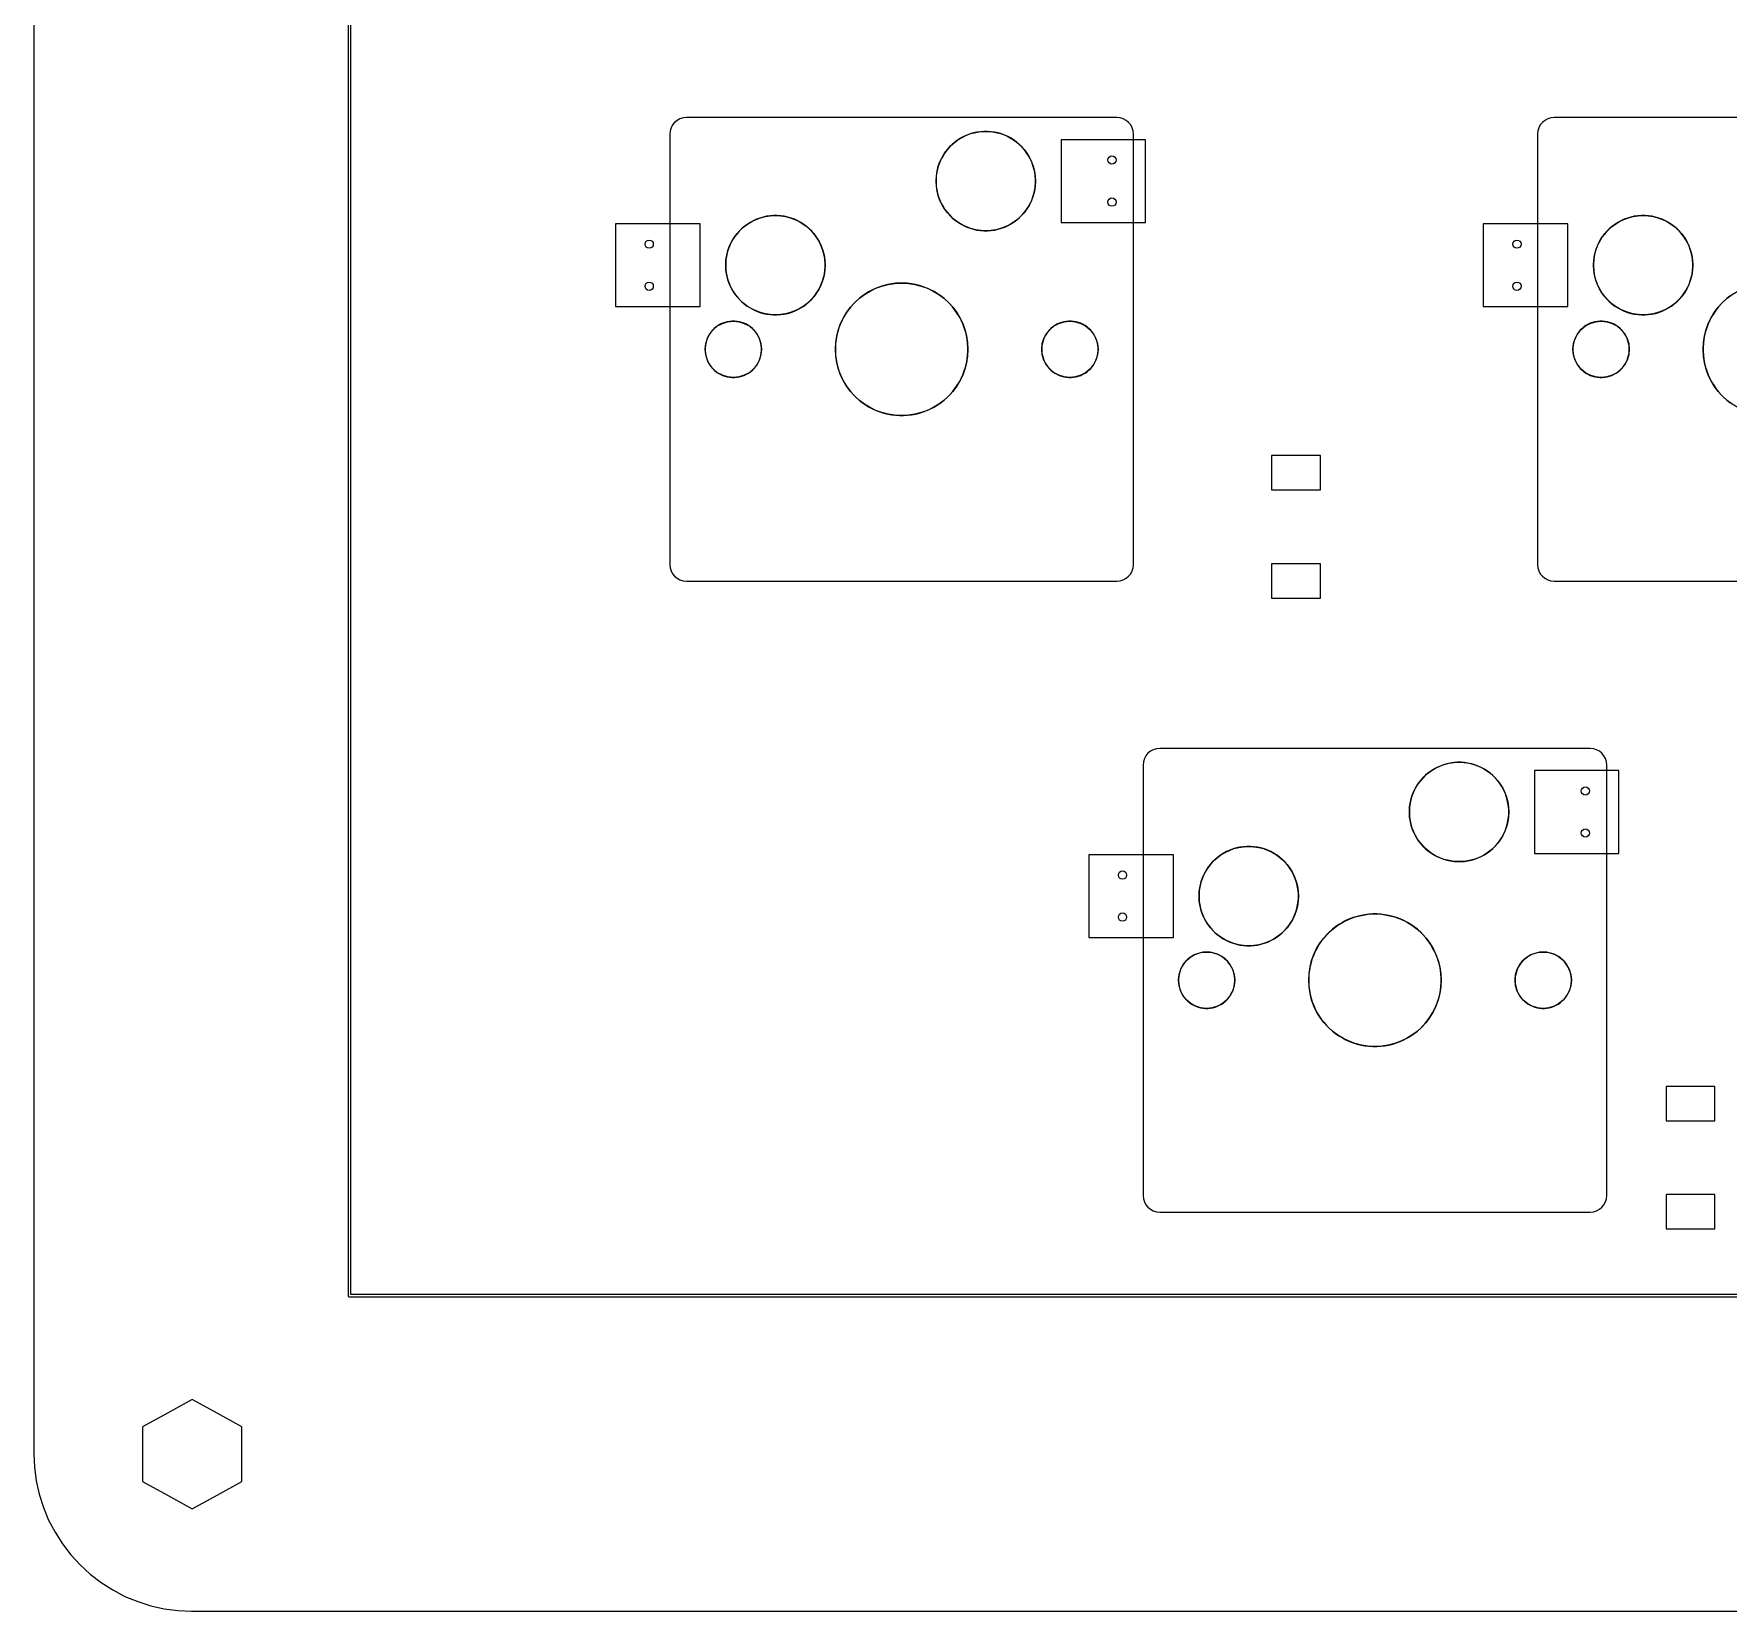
# Model space of a CAD drawing. Header units: millimetres. Extents: x 0 to 248, y 76 to 171.
# Drawn here: x 0 to 51.1, y 76.2 to 123.8 of the extents above; entities that cross this region are included whole.
import ezdxf

# ---------------------------------------------------------------- set-up
doc = ezdxf.new("R2010")
doc.units = ezdxf.units.MM

msp = doc.modelspace()

# ---------------------------------------------------------------- linework, layer by layer
at = {"layer": '16_copper'}
for points in [[(33.559, 120.63), (31.009, 120.63), (31.009, 118.13), (33.559, 118.13)], [(20.109, 118.09), (17.559, 118.09), (17.559, 115.59), (20.109, 115.59)], [(46.303, 118.09), (43.753, 118.09), (43.753, 115.59), (46.303, 115.59)], [(38.837, 111.096), (37.363, 111.096), (37.363, 110.059), (38.837, 110.059)], [(38.837, 107.826), (37.363, 107.826), (37.363, 106.789), (38.837, 106.789)], [(47.846, 101.58), (45.296, 101.58), (45.296, 99.08), (47.846, 99.08)], [(34.396, 99.04), (31.846, 99.04), (31.846, 96.54), (34.396, 96.54)], [(50.743, 92.046), (49.269, 92.046), (49.269, 91.009), (50.743, 91.009)], [(50.743, 88.776), (49.269, 88.776), (49.269, 87.739), (50.743, 87.739)]]:
    msp.add_lwpolyline(points, close=True, dxfattribs=at)
at = {"layer": '1_copper'}
msp.add_lwpolyline([(9.487, 161.925), (9.487, 85.725), (9.487, 85.724), (9.487, 85.723), (9.489, 85.717), (9.49, 85.71), (9.491, 85.709), (9.491, 85.708), (9.495, 85.703), (9.499, 85.697), (9.5, 85.697), (9.5, 85.696), (9.506, 85.693), (9.512, 85.689), (9.513, 85.689), (9.514, 85.689), (9.525, 85.687), (238.125, 85.687)], dxfattribs=at)
msp.add_lwpolyline([(9.563, 85.763), (9.563, 161.887), (238.087, 161.887), (238.087, 85.763)], close=True, dxfattribs=at)
at = {"layer": 'drills_NPTH'}
for centre, radius in [((28.734, 119.38), 1.5), ((22.384, 116.84), 1.5), ((48.578, 116.84), 1.5), ((26.194, 114.3), 2), ((52.388, 114.3), 2), ((21.114, 114.3), 0.85), ((31.274, 114.3), 0.85), ((47.308, 114.3), 0.85), ((43.021, 100.33), 1.5), ((36.671, 97.79), 1.5), ((40.481, 95.25), 2), ((35.401, 95.25), 0.85), ((45.561, 95.25), 0.85)]:
    msp.add_circle(centre, radius, dxfattribs=at)
at = {"layer": 'drills_PTH'}
for centre in [(32.544, 120.015), (32.544, 118.745), (18.574, 117.475), (44.768, 117.475), (18.574, 116.205), (44.768, 116.205), (46.831, 100.965), (46.831, 99.695), (32.861, 98.425), (32.861, 97.155)]:
    msp.add_circle(centre, 0.125, dxfattribs=at)
at = {"layer": 'holes'}
for points in [[(19.194, 107.804), (19.204, 107.702), (19.234, 107.608), (19.28, 107.523), (19.342, 107.448), (19.416, 107.386), (19.502, 107.34), (19.596, 107.31), (19.697, 107.3), (32.69, 107.3), (32.792, 107.31), (32.886, 107.34), (32.971, 107.386), (33.046, 107.448), (33.108, 107.523), (33.154, 107.608), (33.184, 107.702), (33.194, 107.804), (33.194, 120.797), (33.184, 120.898), (33.154, 120.992), (33.108, 121.078), (33.046, 121.152), (32.971, 121.214), (32.886, 121.26), (32.792, 121.29), (32.69, 121.3), (19.697, 121.3), (19.596, 121.29), (19.502, 121.26), (19.416, 121.214), (19.342, 121.152), (19.28, 121.078), (19.234, 120.992), (19.204, 120.898), (19.194, 120.797), (19.194, 107.804)], [(27.234, 119.326), (27.241, 119.22), (27.257, 119.114), (27.279, 119.009), (27.31, 118.906), (27.347, 118.806), (27.392, 118.708), (27.443, 118.614), (27.501, 118.524), (27.565, 118.438), (27.635, 118.357), (27.711, 118.281), (27.792, 118.211), (27.878, 118.147), (27.968, 118.089), (28.062, 118.038), (28.159, 117.993), (28.26, 117.956), (28.363, 117.926), (28.467, 117.903), (28.573, 117.888), (28.68, 117.88), (28.787, 117.88), (28.894, 117.888), (29, 117.903), (29.105, 117.926), (29.208, 117.956), (29.308, 117.993), (29.406, 118.038), (29.5, 118.089), (29.59, 118.147), (29.676, 118.211), (29.757, 118.281), (29.832, 118.357), (29.902, 118.438), (29.967, 118.524), (30.025, 118.614), (30.076, 118.708), (30.12, 118.806), (30.158, 118.906), (30.188, 119.009), (30.211, 119.114), (30.226, 119.22), (30.234, 119.326), (30.234, 119.434), (30.226, 119.54), (30.211, 119.647), (30.188, 119.751), (30.158, 119.854), (30.12, 119.954), (30.076, 120.052), (30.025, 120.146), (29.967, 120.236), (29.902, 120.322), (29.832, 120.403), (29.757, 120.479), (29.676, 120.549), (29.59, 120.613), (29.5, 120.671), (29.406, 120.722), (29.308, 120.767), (29.208, 120.804), (29.105, 120.834), (29, 120.857), (28.894, 120.872), (28.787, 120.88), (28.68, 120.88), (28.573, 120.872), (28.467, 120.857), (28.363, 120.834), (28.26, 120.804), (28.159, 120.767), (28.062, 120.722), (27.968, 120.671), (27.878, 120.613), (27.792, 120.549), (27.711, 120.479), (27.635, 120.403), (27.565, 120.322), (27.501, 120.236), (27.443, 120.146), (27.392, 120.052), (27.347, 119.954), (27.31, 119.854), (27.279, 119.751), (27.257, 119.647), (27.241, 119.54), (27.234, 119.434), (27.234, 119.326)], [(20.884, 116.786), (20.891, 116.68), (20.907, 116.574), (20.929, 116.469), (20.96, 116.366), (20.997, 116.266), (21.042, 116.168), (21.093, 116.074), (21.151, 115.984), (21.215, 115.898), (21.285, 115.817), (21.361, 115.741), (21.442, 115.671), (21.528, 115.607), (21.618, 115.549), (21.712, 115.498), (21.809, 115.453), (21.91, 115.416), (22.013, 115.386), (22.117, 115.363), (22.223, 115.348), (22.33, 115.34), (22.437, 115.34), (22.544, 115.348), (22.65, 115.363), (22.755, 115.386), (22.858, 115.416), (22.958, 115.453), (23.056, 115.498), (23.15, 115.549), (23.24, 115.607), (23.326, 115.671), (23.407, 115.741), (23.482, 115.817), (23.552, 115.898), (23.617, 115.984), (23.675, 116.074), (23.726, 116.168), (23.77, 116.266), (23.808, 116.366), (23.838, 116.469), (23.861, 116.574), (23.876, 116.68), (23.884, 116.786), (23.884, 116.894), (23.876, 117), (23.861, 117.107), (23.838, 117.211), (23.808, 117.314), (23.77, 117.414), (23.726, 117.512), (23.675, 117.606), (23.617, 117.696), (23.552, 117.782), (23.482, 117.863), (23.407, 117.939), (23.326, 118.009), (23.24, 118.073), (23.15, 118.131), (23.056, 118.182), (22.958, 118.227), (22.858, 118.264), (22.755, 118.294), (22.65, 118.317), (22.544, 118.332), (22.437, 118.34), (22.33, 118.34), (22.223, 118.332), (22.117, 118.317), (22.013, 118.294), (21.91, 118.264), (21.809, 118.227), (21.712, 118.182), (21.618, 118.131), (21.528, 118.073), (21.442, 118.009), (21.361, 117.939), (21.285, 117.863), (21.215, 117.782), (21.151, 117.696), (21.093, 117.606), (21.042, 117.512), (20.997, 117.414), (20.96, 117.314), (20.929, 117.211), (20.907, 117.107), (20.891, 117), (20.884, 116.894), (20.884, 116.786)], [(47.078, 116.786), (47.085, 116.68), (47.1, 116.574), (47.123, 116.469), (47.153, 116.366), (47.191, 116.266), (47.235, 116.168), (47.287, 116.074), (47.345, 115.984), (47.409, 115.898), (47.479, 115.817), (47.555, 115.741), (47.636, 115.671), (47.721, 115.607), (47.812, 115.549), (47.906, 115.498), (48.003, 115.453), (48.104, 115.416), (48.206, 115.386), (48.311, 115.363), (48.417, 115.348), (48.524, 115.34), (48.631, 115.34), (48.738, 115.348), (48.844, 115.363), (48.949, 115.386), (49.052, 115.416), (49.152, 115.453), (49.249, 115.498), (49.343, 115.549), (49.434, 115.607), (49.519, 115.671), (49.6, 115.741), (49.676, 115.817), (49.746, 115.898), (49.81, 115.984), (49.868, 116.074), (49.92, 116.168), (49.964, 116.266), (50.002, 116.366), (50.032, 116.469), (50.055, 116.574), (50.07, 116.68), (50.078, 116.786), (50.078, 116.894), (50.07, 117), (50.055, 117.107), (50.032, 117.211), (50.002, 117.314), (49.964, 117.414), (49.92, 117.512), (49.868, 117.606), (49.81, 117.696), (49.746, 117.782), (49.676, 117.863), (49.6, 117.939), (49.519, 118.009), (49.434, 118.073), (49.343, 118.131), (49.249, 118.182), (49.152, 118.227), (49.052, 118.264), (48.949, 118.294), (48.844, 118.317), (48.738, 118.332), (48.631, 118.34), (48.524, 118.34), (48.417, 118.332), (48.311, 118.317), (48.206, 118.294), (48.104, 118.264), (48.003, 118.227), (47.906, 118.182), (47.812, 118.131), (47.721, 118.073), (47.636, 118.009), (47.555, 117.939), (47.479, 117.863), (47.409, 117.782), (47.345, 117.696), (47.287, 117.606), (47.235, 117.512), (47.191, 117.414), (47.153, 117.314), (47.123, 117.211), (47.1, 117.107), (47.085, 117), (47.078, 116.894), (47.078, 116.786)], [(24.194, 114.24), (24.201, 114.119), (24.216, 113.999), (24.237, 113.88), (24.266, 113.763), (24.302, 113.647), (24.345, 113.534), (24.395, 113.424), (24.451, 113.317), (24.513, 113.214), (24.582, 113.114), (24.657, 113.019), (24.737, 112.929), (24.822, 112.843), (24.913, 112.763), (25.008, 112.688), (25.107, 112.62), (25.211, 112.557), (25.318, 112.501), (25.428, 112.451), (25.541, 112.409), (25.656, 112.373), (25.774, 112.344), (25.893, 112.322), (26.013, 112.307), (26.133, 112.3), (26.254, 112.3), (26.375, 112.307), (26.495, 112.322), (26.614, 112.344), (26.731, 112.373), (26.846, 112.409), (26.959, 112.451), (27.07, 112.501), (27.177, 112.557), (27.28, 112.62), (27.38, 112.688), (27.475, 112.763), (27.565, 112.843), (27.651, 112.929), (27.731, 113.019), (27.805, 113.114), (27.874, 113.214), (27.937, 113.317), (27.993, 113.424), (28.042, 113.534), (28.085, 113.647), (28.121, 113.763), (28.15, 113.88), (28.172, 113.999), (28.186, 114.119), (28.194, 114.24), (28.194, 114.36), (28.186, 114.481), (28.172, 114.601), (28.15, 114.72), (28.121, 114.837), (28.085, 114.953), (28.042, 115.066), (27.993, 115.176), (27.937, 115.283), (27.874, 115.386), (27.805, 115.486), (27.731, 115.581), (27.651, 115.671), (27.565, 115.757), (27.475, 115.837), (27.38, 115.912), (27.28, 115.98), (27.177, 116.043), (27.07, 116.099), (26.959, 116.149), (26.846, 116.191), (26.731, 116.227), (26.614, 116.256), (26.495, 116.278), (26.375, 116.293), (26.254, 116.3), (26.133, 116.3), (26.013, 116.293), (25.893, 116.278), (25.774, 116.256), (25.656, 116.227), (25.541, 116.191), (25.428, 116.149), (25.318, 116.099), (25.211, 116.043), (25.107, 115.98), (25.008, 115.912), (24.913, 115.837), (24.822, 115.757), (24.737, 115.671), (24.657, 115.581), (24.582, 115.486), (24.513, 115.386), (24.451, 115.283), (24.395, 115.176), (24.345, 115.066), (24.302, 114.953), (24.266, 114.837), (24.237, 114.72), (24.216, 114.601), (24.201, 114.481), (24.194, 114.36), (24.194, 114.24)], [(20.264, 114.263), (20.27, 114.189), (20.283, 114.116), (20.302, 114.044), (20.328, 113.974), (20.359, 113.907), (20.396, 113.843), (20.439, 113.782), (20.486, 113.725), (20.539, 113.673), (20.596, 113.625), (20.657, 113.582), (20.721, 113.545), (20.788, 113.514), (20.858, 113.489), (20.93, 113.469), (21.003, 113.456), (21.077, 113.45), (21.151, 113.45), (21.225, 113.456), (21.298, 113.469), (21.37, 113.489), (21.439, 113.514), (21.507, 113.545), (21.571, 113.582), (21.632, 113.625), (21.689, 113.673), (21.741, 113.725), (21.789, 113.782), (21.831, 113.843), (21.868, 113.907), (21.9, 113.974), (21.925, 114.044), (21.944, 114.116), (21.957, 114.189), (21.964, 114.263), (21.964, 114.337), (21.957, 114.411), (21.944, 114.484), (21.925, 114.556), (21.9, 114.626), (21.868, 114.693), (21.831, 114.757), (21.789, 114.818), (21.741, 114.875), (21.689, 114.927), (21.632, 114.975), (21.571, 115.018), (21.507, 115.055), (21.439, 115.086), (21.37, 115.111), (21.298, 115.131), (21.225, 115.144), (21.151, 115.15), (21.077, 115.15), (21.003, 115.144), (20.93, 115.131), (20.858, 115.111), (20.788, 115.086), (20.721, 115.055), (20.657, 115.018), (20.596, 114.975), (20.539, 114.927), (20.486, 114.875), (20.439, 114.818), (20.396, 114.757), (20.359, 114.693), (20.328, 114.626), (20.302, 114.556), (20.283, 114.484), (20.27, 114.411), (20.264, 114.337), (20.264, 114.263)], [(30.424, 114.263), (30.43, 114.189), (30.443, 114.116), (30.462, 114.044), (30.488, 113.974), (30.519, 113.907), (30.556, 113.843), (30.599, 113.782), (30.646, 113.725), (30.699, 113.673), (30.756, 113.625), (30.817, 113.582), (30.881, 113.545), (30.948, 113.514), (31.018, 113.489), (31.09, 113.469), (31.163, 113.456), (31.237, 113.45), (31.311, 113.45), (31.385, 113.456), (31.458, 113.469), (31.53, 113.489), (31.599, 113.514), (31.667, 113.545), (31.731, 113.582), (31.792, 113.625), (31.849, 113.673), (31.901, 113.725), (31.949, 113.782), (31.991, 113.843), (32.028, 113.907), (32.06, 113.974), (32.085, 114.044), (32.104, 114.116), (32.117, 114.189), (32.124, 114.263), (32.124, 114.337), (32.117, 114.411), (32.104, 114.484), (32.085, 114.556), (32.06, 114.626), (32.028, 114.693), (31.991, 114.757), (31.949, 114.818), (31.901, 114.875), (31.849, 114.927), (31.792, 114.975), (31.731, 115.018), (31.667, 115.055), (31.599, 115.086), (31.53, 115.111), (31.458, 115.131), (31.385, 115.144), (31.311, 115.15), (31.237, 115.15), (31.163, 115.144), (31.09, 115.131), (31.018, 115.111), (30.948, 115.086), (30.881, 115.055), (30.817, 115.018), (30.756, 114.975), (30.699, 114.927), (30.646, 114.875), (30.599, 114.818), (30.556, 114.757), (30.519, 114.693), (30.488, 114.626), (30.462, 114.556), (30.443, 114.484), (30.43, 114.411), (30.424, 114.337), (30.424, 114.263)], [(46.458, 114.263), (46.464, 114.189), (46.477, 114.116), (46.496, 114.044), (46.521, 113.974), (46.553, 113.907), (46.59, 113.843), (46.633, 113.782), (46.68, 113.725), (46.733, 113.673), (46.79, 113.625), (46.85, 113.582), (46.915, 113.545), (46.982, 113.514), (47.052, 113.489), (47.123, 113.469), (47.196, 113.456), (47.27, 113.45), (47.345, 113.45), (47.419, 113.456), (47.492, 113.469), (47.563, 113.489), (47.633, 113.514), (47.7, 113.545), (47.765, 113.582), (47.825, 113.625), (47.882, 113.673), (47.935, 113.725), (47.982, 113.782), (48.025, 113.843), (48.062, 113.907), (48.094, 113.974), (48.119, 114.044), (48.138, 114.116), (48.151, 114.189), (48.157, 114.263), (48.157, 114.337), (48.151, 114.411), (48.138, 114.484), (48.119, 114.556), (48.094, 114.626), (48.062, 114.693), (48.025, 114.757), (47.982, 114.818), (47.935, 114.875), (47.882, 114.927), (47.825, 114.975), (47.765, 115.018), (47.7, 115.055), (47.633, 115.086), (47.563, 115.111), (47.492, 115.131), (47.419, 115.144), (47.345, 115.15), (47.27, 115.15), (47.196, 115.144), (47.123, 115.131), (47.052, 115.111), (46.982, 115.086), (46.915, 115.055), (46.85, 115.018), (46.79, 114.975), (46.733, 114.927), (46.68, 114.875), (46.633, 114.818), (46.59, 114.757), (46.553, 114.693), (46.521, 114.626), (46.496, 114.556), (46.477, 114.484), (46.464, 114.411), (46.458, 114.337), (46.458, 114.263)], [(33.481, 88.754), (33.492, 88.652), (33.521, 88.558), (33.568, 88.473), (33.629, 88.398), (33.704, 88.336), (33.789, 88.29), (33.884, 88.26), (33.985, 88.25), (46.978, 88.25), (47.079, 88.26), (47.173, 88.29), (47.259, 88.336), (47.333, 88.398), (47.395, 88.473), (47.442, 88.558), (47.471, 88.652), (47.481, 88.754), (47.481, 101.747), (47.471, 101.848), (47.442, 101.942), (47.395, 102.028), (47.333, 102.102), (47.259, 102.164), (47.173, 102.21), (47.079, 102.24), (46.978, 102.25), (33.985, 102.25), (33.884, 102.24), (33.789, 102.21), (33.704, 102.164), (33.629, 102.102), (33.568, 102.028), (33.521, 101.942), (33.492, 101.848), (33.481, 101.747), (33.481, 88.754)], [(41.521, 100.276), (41.529, 100.17), (41.544, 100.064), (41.567, 99.959), (41.597, 99.856), (41.635, 99.756), (41.679, 99.658), (41.73, 99.564), (41.788, 99.474), (41.853, 99.388), (41.923, 99.307), (41.998, 99.231), (42.079, 99.161), (42.165, 99.097), (42.255, 99.039), (42.349, 98.988), (42.447, 98.943), (42.547, 98.906), (42.65, 98.876), (42.755, 98.853), (42.861, 98.838), (42.968, 98.83), (43.075, 98.83), (43.182, 98.838), (43.288, 98.853), (43.392, 98.876), (43.495, 98.906), (43.596, 98.943), (43.693, 98.988), (43.787, 99.039), (43.877, 99.097), (43.963, 99.161), (44.044, 99.231), (44.12, 99.307), (44.19, 99.388), (44.254, 99.474), (44.312, 99.564), (44.363, 99.658), (44.408, 99.756), (44.445, 99.856), (44.476, 99.959), (44.498, 100.064), (44.514, 100.17), (44.521, 100.276), (44.521, 100.384), (44.514, 100.49), (44.498, 100.597), (44.476, 100.701), (44.445, 100.804), (44.408, 100.904), (44.363, 101.002), (44.312, 101.096), (44.254, 101.186), (44.19, 101.272), (44.12, 101.353), (44.044, 101.429), (43.963, 101.499), (43.877, 101.563), (43.787, 101.621), (43.693, 101.672), (43.596, 101.717), (43.495, 101.754), (43.392, 101.784), (43.288, 101.807), (43.182, 101.822), (43.075, 101.83), (42.968, 101.83), (42.861, 101.822), (42.755, 101.807), (42.65, 101.784), (42.547, 101.754), (42.447, 101.717), (42.349, 101.672), (42.255, 101.621), (42.165, 101.563), (42.079, 101.499), (41.998, 101.429), (41.923, 101.353), (41.853, 101.272), (41.788, 101.186), (41.73, 101.096), (41.679, 101.002), (41.635, 100.904), (41.597, 100.804), (41.567, 100.701), (41.544, 100.597), (41.529, 100.49), (41.521, 100.384), (41.521, 100.276)], [(35.171, 97.736), (35.179, 97.63), (35.194, 97.523), (35.217, 97.419), (35.247, 97.316), (35.285, 97.216), (35.329, 97.118), (35.38, 97.024), (35.438, 96.934), (35.503, 96.848), (35.573, 96.767), (35.648, 96.691), (35.729, 96.621), (35.815, 96.557), (35.905, 96.499), (35.999, 96.448), (36.097, 96.403), (36.197, 96.366), (36.3, 96.336), (36.405, 96.313), (36.511, 96.298), (36.618, 96.29), (36.725, 96.29), (36.832, 96.298), (36.938, 96.313), (37.042, 96.336), (37.145, 96.366), (37.246, 96.403), (37.343, 96.448), (37.437, 96.499), (37.527, 96.557), (37.613, 96.621), (37.694, 96.691), (37.77, 96.767), (37.84, 96.848), (37.904, 96.934), (37.962, 97.024), (38.013, 97.118), (38.058, 97.216), (38.095, 97.316), (38.126, 97.419), (38.148, 97.523), (38.164, 97.63), (38.171, 97.736), (38.171, 97.844), (38.164, 97.95), (38.148, 98.056), (38.126, 98.161), (38.095, 98.264), (38.058, 98.364), (38.013, 98.462), (37.962, 98.556), (37.904, 98.646), (37.84, 98.732), (37.77, 98.813), (37.694, 98.889), (37.613, 98.959), (37.527, 99.023), (37.437, 99.081), (37.343, 99.132), (37.246, 99.177), (37.145, 99.214), (37.042, 99.244), (36.938, 99.267), (36.832, 99.282), (36.725, 99.29), (36.618, 99.29), (36.511, 99.282), (36.405, 99.267), (36.3, 99.244), (36.197, 99.214), (36.097, 99.177), (35.999, 99.132), (35.905, 99.081), (35.815, 99.023), (35.729, 98.959), (35.648, 98.889), (35.573, 98.813), (35.503, 98.732), (35.438, 98.646), (35.38, 98.556), (35.329, 98.462), (35.285, 98.364), (35.247, 98.264), (35.217, 98.161), (35.194, 98.056), (35.179, 97.95), (35.171, 97.844), (35.171, 97.736)], [(38.481, 95.19), (38.489, 95.069), (38.503, 94.949), (38.525, 94.83), (38.554, 94.713), (38.59, 94.597), (38.633, 94.484), (38.682, 94.374), (38.738, 94.267), (38.801, 94.164), (38.87, 94.064), (38.944, 93.969), (39.024, 93.879), (39.11, 93.793), (39.2, 93.713), (39.295, 93.638), (39.395, 93.57), (39.498, 93.507), (39.605, 93.451), (39.716, 93.401), (39.829, 93.359), (39.944, 93.323), (40.061, 93.294), (40.18, 93.272), (40.3, 93.257), (40.421, 93.25), (40.542, 93.25), (40.662, 93.257), (40.782, 93.272), (40.901, 93.294), (41.019, 93.323), (41.134, 93.359), (41.247, 93.401), (41.357, 93.451), (41.464, 93.507), (41.568, 93.57), (41.667, 93.638), (41.762, 93.713), (41.853, 93.793), (41.938, 93.879), (42.018, 93.969), (42.093, 94.064), (42.162, 94.164), (42.224, 94.267), (42.28, 94.374), (42.33, 94.484), (42.373, 94.597), (42.409, 94.713), (42.438, 94.83), (42.459, 94.949), (42.474, 95.069), (42.481, 95.19), (42.481, 95.31), (42.474, 95.431), (42.459, 95.551), (42.438, 95.67), (42.409, 95.787), (42.373, 95.903), (42.33, 96.016), (42.28, 96.126), (42.224, 96.233), (42.162, 96.336), (42.093, 96.436), (42.018, 96.531), (41.938, 96.621), (41.853, 96.707), (41.762, 96.787), (41.667, 96.862), (41.568, 96.93), (41.464, 96.993), (41.357, 97.049), (41.247, 97.099), (41.134, 97.141), (41.019, 97.177), (40.901, 97.206), (40.782, 97.228), (40.662, 97.243), (40.542, 97.25), (40.421, 97.25), (40.3, 97.243), (40.18, 97.228), (40.061, 97.206), (39.944, 97.177), (39.829, 97.141), (39.716, 97.099), (39.605, 97.049), (39.498, 96.993), (39.395, 96.93), (39.295, 96.862), (39.2, 96.787), (39.11, 96.707), (39.024, 96.621), (38.944, 96.531), (38.87, 96.436), (38.801, 96.336), (38.738, 96.233), (38.682, 96.126), (38.633, 96.016), (38.59, 95.903), (38.554, 95.787), (38.525, 95.67), (38.503, 95.551), (38.489, 95.431), (38.481, 95.31), (38.481, 95.19)], [(34.551, 95.213), (34.558, 95.139), (34.571, 95.066), (34.59, 94.994), (34.615, 94.924), (34.647, 94.857), (34.684, 94.793), (34.726, 94.732), (34.774, 94.675), (34.826, 94.623), (34.883, 94.575), (34.944, 94.532), (35.008, 94.495), (35.076, 94.464), (35.145, 94.439), (35.217, 94.419), (35.29, 94.406), (35.364, 94.4), (35.438, 94.4), (35.512, 94.406), (35.585, 94.419), (35.657, 94.439), (35.727, 94.464), (35.794, 94.495), (35.858, 94.532), (35.919, 94.575), (35.976, 94.623), (36.029, 94.675), (36.076, 94.732), (36.119, 94.793), (36.156, 94.857), (36.187, 94.924), (36.213, 94.994), (36.232, 95.066), (36.245, 95.139), (36.251, 95.213), (36.251, 95.287), (36.245, 95.361), (36.232, 95.434), (36.213, 95.506), (36.187, 95.576), (36.156, 95.643), (36.119, 95.707), (36.076, 95.768), (36.029, 95.825), (35.976, 95.877), (35.919, 95.925), (35.858, 95.968), (35.794, 96.005), (35.727, 96.036), (35.657, 96.061), (35.585, 96.081), (35.512, 96.094), (35.438, 96.1), (35.364, 96.1), (35.29, 96.094), (35.217, 96.081), (35.145, 96.061), (35.076, 96.036), (35.008, 96.005), (34.944, 95.968), (34.883, 95.925), (34.826, 95.877), (34.774, 95.825), (34.726, 95.768), (34.684, 95.707), (34.647, 95.643), (34.615, 95.576), (34.59, 95.506), (34.571, 95.434), (34.558, 95.361), (34.551, 95.287), (34.551, 95.213)], [(44.711, 95.213), (44.718, 95.139), (44.731, 95.066), (44.75, 94.994), (44.775, 94.924), (44.807, 94.857), (44.844, 94.793), (44.886, 94.732), (44.934, 94.675), (44.986, 94.623), (45.043, 94.575), (45.104, 94.532), (45.168, 94.495), (45.236, 94.464), (45.305, 94.439), (45.377, 94.419), (45.45, 94.406), (45.524, 94.4), (45.598, 94.4), (45.672, 94.406), (45.745, 94.419), (45.817, 94.439), (45.887, 94.464), (45.954, 94.495), (46.018, 94.532), (46.079, 94.575), (46.136, 94.623), (46.189, 94.675), (46.236, 94.732), (46.279, 94.793), (46.316, 94.857), (46.347, 94.924), (46.373, 94.994), (46.392, 95.066), (46.405, 95.139), (46.411, 95.213), (46.411, 95.287), (46.405, 95.361), (46.392, 95.434), (46.373, 95.506), (46.347, 95.576), (46.316, 95.643), (46.279, 95.707), (46.236, 95.768), (46.189, 95.825), (46.136, 95.877), (46.079, 95.925), (46.018, 95.968), (45.954, 96.005), (45.887, 96.036), (45.817, 96.061), (45.745, 96.081), (45.672, 96.094), (45.598, 96.1), (45.524, 96.1), (45.45, 96.094), (45.377, 96.081), (45.305, 96.061), (45.236, 96.036), (45.168, 96.005), (45.104, 95.968), (45.043, 95.925), (44.986, 95.877), (44.934, 95.825), (44.886, 95.768), (44.844, 95.707), (44.807, 95.643), (44.775, 95.576), (44.75, 95.506), (44.731, 95.434), (44.718, 95.361), (44.711, 95.287), (44.711, 95.213)], [(3.282, 80.118), (4.032, 79.706), (4.782, 79.293), (5.532, 79.706), (6.282, 80.118), (6.282, 81.768), (5.532, 82.181), (4.782, 82.593), (4.032, 82.181), (3.282, 81.768), (3.282, 80.118)]]:
    msp.add_lwpolyline(points, close=True, dxfattribs=at)
for points in [[(58.884, 121.3), (45.891, 121.3), (45.79, 121.29), (45.696, 121.26), (45.61, 121.214), (45.536, 121.152), (45.474, 121.078), (45.427, 120.992), (45.398, 120.898), (45.388, 120.797), (45.388, 107.804), (45.388, 107.804), (45.398, 107.702), (45.427, 107.608), (45.474, 107.523), (45.536, 107.448), (45.61, 107.386), (45.696, 107.34), (45.79, 107.31), (45.891, 107.3), (58.884, 107.3)], [(51.202, 115.912), (51.106, 115.837), (51.016, 115.757), (50.931, 115.671), (50.85, 115.581), (50.776, 115.486), (50.707, 115.386), (50.645, 115.283), (50.589, 115.176), (50.539, 115.066), (50.496, 114.953), (50.46, 114.837), (50.431, 114.72), (50.409, 114.601), (50.395, 114.481), (50.388, 114.36), (50.388, 114.24), (50.388, 114.24), (50.395, 114.119), (50.409, 113.999), (50.431, 113.88), (50.46, 113.763), (50.496, 113.647), (50.539, 113.534), (50.589, 113.424), (50.645, 113.317), (50.707, 113.214), (50.776, 113.114), (50.85, 113.019), (50.931, 112.929), (51.016, 112.843), (51.106, 112.763), (51.202, 112.688)]]:
    msp.add_lwpolyline(points, dxfattribs=at)
at = {"layer": 'outline'}
msp.add_lwpolyline([(0, 166.687), (0, 80.963), (0, 80.963), (0.018, 80.547), (0.073, 80.136), (0.163, 79.73), (0.287, 79.334), (0.446, 78.95), (0.638, 78.581), (0.862, 78.231), (1.114, 77.901), (1.395, 77.595), (1.701, 77.314), (2.031, 77.061), (2.381, 76.838), (2.75, 76.646), (3.134, 76.487), (3.53, 76.362), (3.936, 76.273), (4.348, 76.218), (4.763, 76.2), (242.887, 76.2)], dxfattribs=at)

doc.saveas('drawing.dxf')
